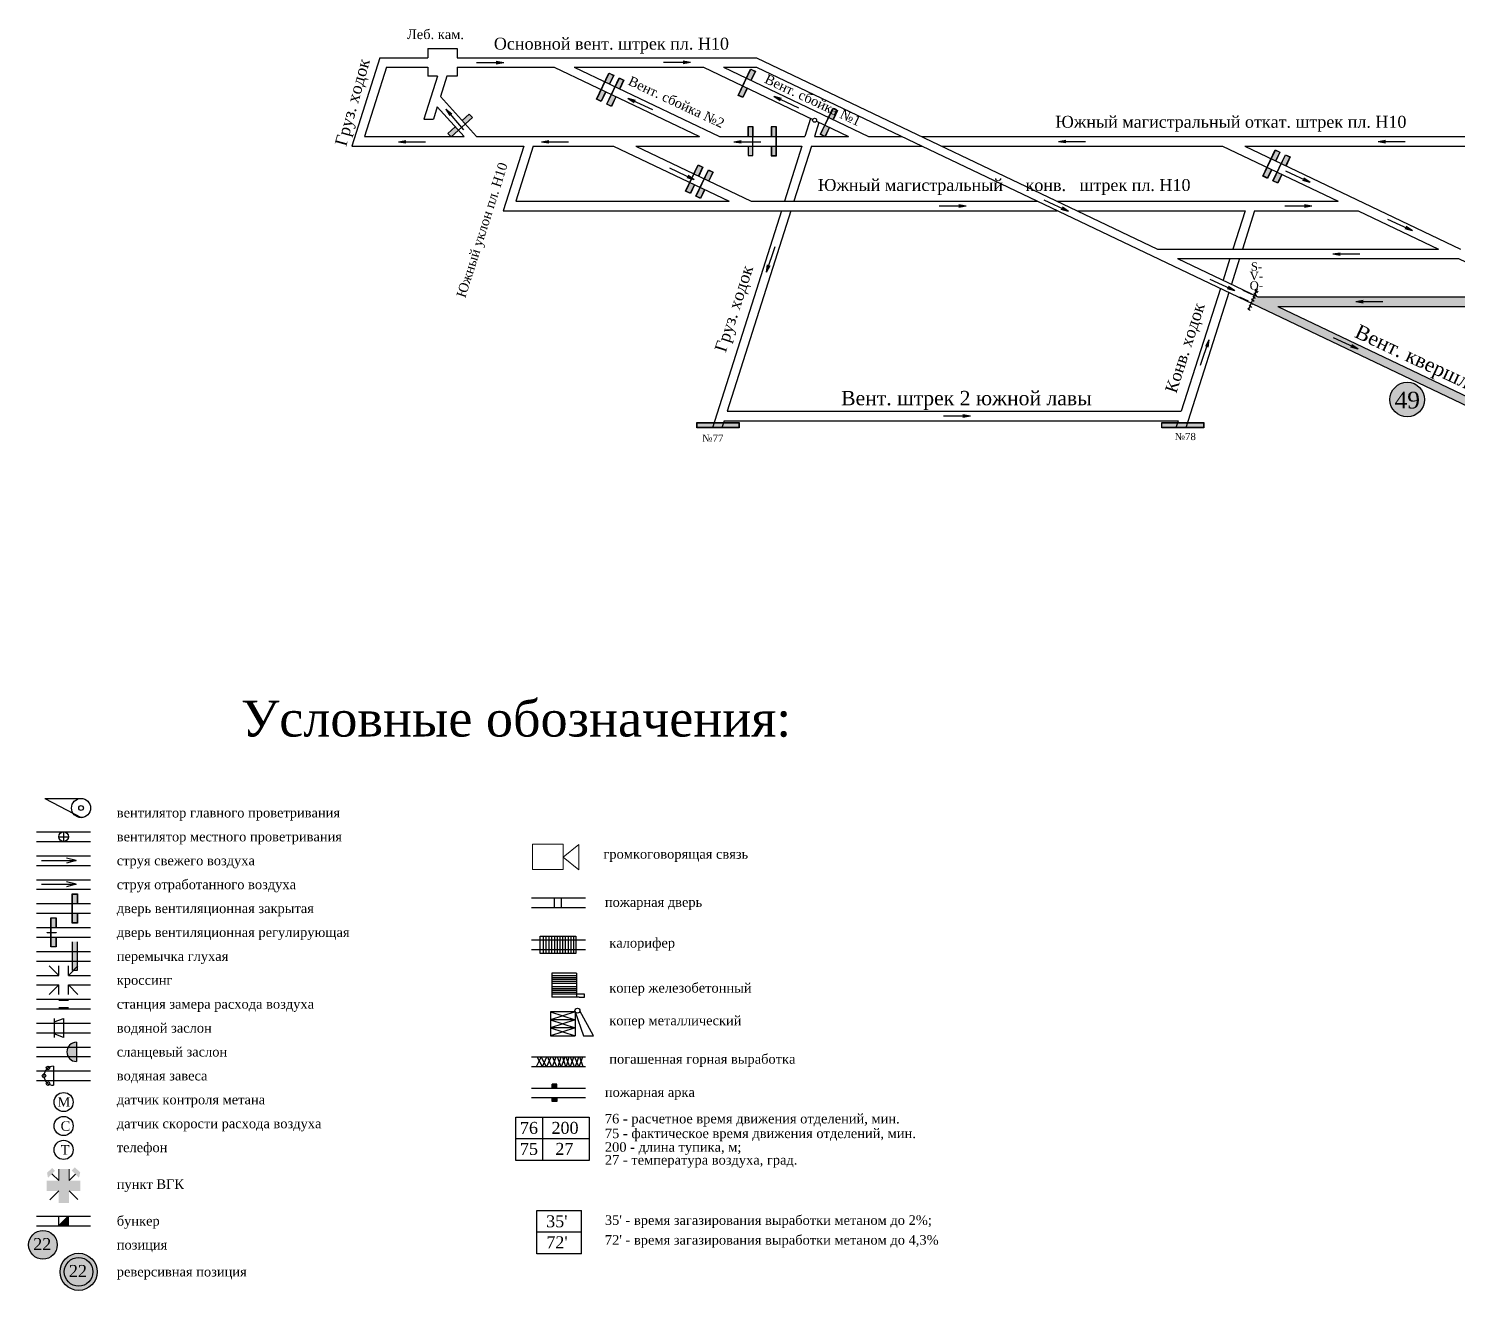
# Model space of a CAD drawing. Header units: millimetres. Extents: x -1382 to 289, y -482 to 459.
# Drawn here: x -1343 to -745, y -448 to 80 of the extents above; entities that cross this region are included whole.
import ezdxf

# ---------------------------------------------------------------- set-up
doc = ezdxf.new("R2010")
doc.units = ezdxf.units.MM
for name, color, linetype in [('Двери', 7, 'Continuous'), ('Замерные станции', 7, 'Continuous'), ('Номера перемычек', 7, 'Continuous'), ('Перемычки', 7, 'Continuous'), ('Позиции', 7, 'Continuous'), ('Струя', 7, 'Continuous'), ('Условные обозначения', 7, 'Continuous')]:
    doc.layers.add(name, color=color, linetype=linetype)
doc.styles.get("Standard").update_dxf_attribs({"font": 'TIMES.TTF', "height": 10})

msp = doc.modelspace()

# ---------------------------------------------------------------- hatches: boundary and pattern name
at = {"layer": 'Двери'}
h = msp.add_hatch(color=256, dxfattribs=at)
h.paths.add_polyline_path([(-1100.11, 56.7), (-1098.34, 60.41), (-1100.33, 61.35), (-1102.09, 57.65), (-1102, 57.61), (-1100.28, 61.22), (-1098.48, 60.36), (-1100.2, 56.75)])
h.paths.add_polyline_path([(-1103.72, 54), (-1102, 57.61), (-1102.09, 57.65), (-1103.81, 54.04)])
h.paths.add_polyline_path([(-1103.59, 49.39), (-1101.83, 53.09), (-1101.92, 53.14), (-1103.64, 49.53), (-1105.45, 50.39), (-1103.72, 54), (-1103.81, 54.04), (-1105.58, 50.34)])
h = msp.add_hatch(color=3, dxfattribs=at)
h.paths.add_polyline_path([(-1098.48, 60.36), (-1100.28, 61.22), (-1102, 57.61), (-1100.2, 56.75)])
h.paths.add_polyline_path([(-1105.45, 50.39), (-1103.64, 49.53), (-1101.92, 53.14), (-1103.72, 54)])
h = msp.add_hatch(color=256, dxfattribs=at)
h.paths.add_polyline_path([(-1040.85, 58.38), (-1039.09, 62.08), (-1041.08, 63.02), (-1042.84, 59.32), (-1042.75, 59.28), (-1041.03, 62.89), (-1039.22, 62.03), (-1040.94, 58.42)])
h.paths.add_polyline_path([(-1044.47, 55.67), (-1042.75, 59.28), (-1042.84, 59.32), (-1044.56, 55.71)])
h.paths.add_polyline_path([(-1044.34, 51.06), (-1042.58, 54.76), (-1042.67, 54.81), (-1044.39, 51.2), (-1046.19, 52.06), (-1044.47, 55.67), (-1044.56, 55.71), (-1046.33, 52.01)])
h = msp.add_hatch(color=3, dxfattribs=at)
h.paths.add_polyline_path([(-1039.22, 62.03), (-1041.03, 62.89), (-1042.75, 59.28), (-1040.94, 58.42)])
h.paths.add_polyline_path([(-1046.19, 52.06), (-1044.39, 51.2), (-1042.67, 54.81), (-1044.47, 55.67)])
h = msp.add_hatch(color=256, dxfattribs=at)
h.paths.add_polyline_path([(-1095.83, 54.66), (-1094.06, 58.36), (-1096.05, 59.31), (-1097.81, 55.61), (-1097.72, 55.57), (-1096, 59.18), (-1094.2, 58.32), (-1095.92, 54.7)])
h.paths.add_polyline_path([(-1099.45, 51.96), (-1097.72, 55.57), (-1097.81, 55.61), (-1099.54, 52)])
h.paths.add_polyline_path([(-1099.32, 47.35), (-1097.55, 51.05), (-1097.64, 51.09), (-1099.36, 47.48), (-1101.17, 48.34), (-1099.45, 51.96), (-1099.54, 52), (-1101.3, 48.3)])
h = msp.add_hatch(color=3, dxfattribs=at)
h.paths.add_polyline_path([(-1094.2, 58.32), (-1096, 59.18), (-1097.72, 55.57), (-1095.92, 54.7)])
h.paths.add_polyline_path([(-1101.17, 48.34), (-1099.36, 47.48), (-1097.64, 51.09), (-1099.45, 51.96)])
h = msp.add_hatch(color=256, dxfattribs=at)
h.paths.add_polyline_path([(-1161.83, 41.54), (-1158.79, 44.3), (-1157.31, 42.67), (-1160.35, 39.91), (-1160.42, 39.99), (-1157.45, 42.67), (-1158.8, 44.15), (-1161.76, 41.47)])
h.paths.add_polyline_path([(-1163.38, 37.3), (-1160.42, 39.99), (-1160.35, 39.91), (-1163.31, 37.23)])
h.paths.add_polyline_path([(-1167.83, 36.1), (-1164.79, 38.86), (-1164.72, 38.78), (-1167.69, 36.09), (-1166.34, 34.61), (-1163.38, 37.3), (-1163.31, 37.23), (-1166.35, 34.47)])
h = msp.add_hatch(color=3, dxfattribs=at)
h.paths.add_polyline_path([(-1158.8, 44.15), (-1157.45, 42.67), (-1160.42, 39.99), (-1161.76, 41.47)])
h.paths.add_polyline_path([(-1166.34, 34.61), (-1167.69, 36.09), (-1164.72, 38.78), (-1163.38, 37.3)])
h = msp.add_hatch(color=256, dxfattribs=at)
h.paths.add_polyline_path([(-1006.44, 42.02), (-1004.67, 45.72), (-1006.66, 46.67), (-1008.42, 42.97), (-1008.33, 42.93), (-1006.61, 46.54), (-1004.81, 45.68), (-1006.53, 42.07)])
h.paths.add_polyline_path([(-1010.05, 39.32), (-1008.33, 42.93), (-1008.42, 42.97), (-1010.14, 39.36)])
h.paths.add_polyline_path([(-1009.92, 34.71), (-1008.16, 38.41), (-1008.25, 38.46), (-1009.97, 34.85), (-1011.78, 35.71), (-1010.05, 39.32), (-1010.14, 39.36), (-1011.91, 35.66)])
h = msp.add_hatch(color=3, dxfattribs=at)
h.paths.add_polyline_path([(-1004.81, 45.68), (-1006.61, 46.54), (-1008.33, 42.93), (-1006.53, 42.07)])
h.paths.add_polyline_path([(-1011.78, 35.71), (-1009.97, 34.85), (-1008.25, 38.46), (-1010.05, 39.32)])
h = msp.add_hatch(color=256, dxfattribs=at)
h.paths.add_polyline_path([(-1042.2, 34.8), (-1042.2, 38.9), (-1040, 38.9), (-1040, 34.8), (-1040.1, 34.8), (-1040.1, 38.8), (-1042.1, 38.8), (-1042.1, 34.8)])
h.paths.add_polyline_path([(-1040.1, 30.8), (-1040.1, 34.8), (-1040, 34.8), (-1040, 30.8)])
h.paths.add_polyline_path([(-1042.21, 26.7), (-1042.2, 30.8), (-1042.1, 30.8), (-1042.11, 26.8), (-1040.11, 26.8), (-1040.1, 30.8), (-1040, 30.8), (-1040.01, 26.7)])
h = msp.add_hatch(color=3, dxfattribs=at)
h.paths.add_polyline_path([(-1042.1, 38.8), (-1040.1, 38.8), (-1040.1, 34.8), (-1042.1, 34.8)])
h.paths.add_polyline_path([(-1040.11, 26.8), (-1042.11, 26.8), (-1042.1, 30.8), (-1040.1, 30.8)])
h = msp.add_hatch(color=256, dxfattribs=at)
h.paths.add_polyline_path([(-1032.43, 34.79), (-1032.43, 38.89), (-1030.23, 38.88), (-1030.23, 34.78), (-1030.33, 34.78), (-1030.33, 38.78), (-1032.33, 38.79), (-1032.33, 34.79)])
h.paths.add_polyline_path([(-1030.33, 30.78), (-1030.33, 34.78), (-1030.23, 34.78), (-1030.23, 30.78)])
h.paths.add_polyline_path([(-1032.43, 26.69), (-1032.43, 30.79), (-1032.33, 30.79), (-1032.33, 26.79), (-1030.33, 26.78), (-1030.33, 30.78), (-1030.23, 30.78), (-1030.23, 26.68)])
h = msp.add_hatch(color=3, dxfattribs=at)
h.paths.add_polyline_path([(-1032.33, 38.79), (-1030.33, 38.78), (-1030.33, 34.78), (-1032.33, 34.79)])
h.paths.add_polyline_path([(-1030.33, 26.78), (-1032.33, 26.79), (-1032.33, 30.79), (-1030.33, 30.78)])
h = msp.add_hatch(color=256, dxfattribs=at)
h.paths.add_polyline_path([(-821.38, 24.59), (-819.62, 28.29), (-821.6, 29.24), (-823.37, 25.54), (-823.28, 25.49), (-821.55, 29.1), (-819.75, 28.24), (-821.47, 24.63)])
h.paths.add_polyline_path([(-825, 21.88), (-823.28, 25.49), (-823.37, 25.54), (-825.09, 21.93)])
h.paths.add_polyline_path([(-824.87, 17.28), (-823.1, 20.98), (-823.19, 21.02), (-824.92, 17.41), (-826.72, 18.27), (-825, 21.88), (-825.09, 21.93), (-826.85, 18.23)])
h = msp.add_hatch(color=3, dxfattribs=at)
h.paths.add_polyline_path([(-819.75, 28.24), (-821.55, 29.1), (-823.28, 25.49), (-821.47, 24.63)])
h.paths.add_polyline_path([(-826.72, 18.27), (-824.92, 17.41), (-823.19, 21.02), (-825, 21.88)])
h = msp.add_hatch(color=256, dxfattribs=at)
h.paths.add_polyline_path([(-817.1, 22.55), (-815.34, 26.25), (-817.32, 27.19), (-819.09, 23.49), (-819, 23.45), (-817.28, 27.06), (-815.47, 26.2), (-817.19, 22.59)])
h.paths.add_polyline_path([(-820.72, 19.84), (-819, 23.45), (-819.09, 23.49), (-820.81, 19.88)])
h.paths.add_polyline_path([(-820.59, 15.24), (-818.82, 18.94), (-818.91, 18.98), (-820.64, 15.37), (-822.44, 16.23), (-820.72, 19.84), (-820.81, 19.88), (-822.58, 16.18)])
h = msp.add_hatch(color=3, dxfattribs=at)
h.paths.add_polyline_path([(-815.47, 26.2), (-817.28, 27.06), (-819, 23.45), (-817.19, 22.59)])
h.paths.add_polyline_path([(-822.44, 16.23), (-820.64, 15.37), (-818.91, 18.98), (-820.72, 19.84)])
h = msp.add_hatch(color=256, dxfattribs=at)
h.paths.add_polyline_path([(-1062.81, 18.25), (-1061.04, 21.95), (-1063.03, 22.9), (-1064.79, 19.2), (-1064.7, 19.16), (-1062.98, 22.77), (-1061.18, 21.91), (-1062.9, 18.3)])
h.paths.add_polyline_path([(-1066.42, 15.55), (-1064.7, 19.16), (-1064.79, 19.2), (-1066.51, 15.59)])
h.paths.add_polyline_path([(-1066.29, 10.94), (-1064.53, 14.64), (-1064.62, 14.69), (-1066.34, 11.08), (-1068.15, 11.94), (-1066.42, 15.55), (-1066.51, 15.59), (-1068.28, 11.89)])
h = msp.add_hatch(color=3, dxfattribs=at)
h.paths.add_polyline_path([(-1061.18, 21.91), (-1062.98, 22.77), (-1064.7, 19.16), (-1062.9, 18.3)])
h.paths.add_polyline_path([(-1068.15, 11.94), (-1066.34, 11.08), (-1064.62, 14.69), (-1066.42, 15.55)])
h = msp.add_hatch(color=256, dxfattribs=at)
h.paths.add_polyline_path([(-1058.53, 16.21), (-1056.76, 19.91), (-1058.75, 20.86), (-1060.51, 17.16), (-1060.42, 17.11), (-1058.7, 20.72), (-1056.9, 19.86), (-1058.62, 16.25)])
h.paths.add_polyline_path([(-1062.15, 13.5), (-1060.42, 17.11), (-1060.51, 17.16), (-1062.24, 13.55)])
h.paths.add_polyline_path([(-1062.02, 8.9), (-1060.25, 12.6), (-1060.34, 12.64), (-1062.06, 9.03), (-1063.87, 9.89), (-1062.15, 13.5), (-1062.24, 13.55), (-1064, 9.85)])
h = msp.add_hatch(color=3, dxfattribs=at)
h.paths.add_polyline_path([(-1056.9, 19.86), (-1058.7, 20.72), (-1060.42, 17.11), (-1058.62, 16.25)])
h.paths.add_polyline_path([(-1063.87, 9.89), (-1062.06, 9.03), (-1060.34, 12.64), (-1062.15, 13.5)])
at = {"layer": 'Перемычки'}
h = msp.add_hatch(color=256, dxfattribs=at)
h.paths.add_polyline_path([(-1063.52, -84.86), (-1063.52, -87.01), (-1045.92, -87.01), (-1045.92, -84.86)])
h.paths.add_polyline_path([(-1046.05, -84.99), (-1046.05, -86.88), (-1063.4, -86.88), (-1063.4, -84.99)], flags=16)
for points in [[(-1063.4, -84.99), (-1063.4, -86.88), (-1046.05, -86.88), (-1046.05, -84.99)], [(-868.99, -84.99), (-868.99, -86.88), (-851.64, -86.88), (-851.64, -84.99)]]:
    msp.add_hatch(color=3, dxfattribs=at).paths.add_polyline_path(points)
h = msp.add_hatch(color=256, dxfattribs=at)
h.paths.add_polyline_path([(-869.11, -84.86), (-869.11, -87.01), (-851.51, -87.01), (-851.51, -84.86)])
h.paths.add_polyline_path([(-851.64, -84.99), (-851.64, -86.88), (-868.99, -86.88), (-868.99, -84.99)], flags=16)
at = {"layer": 'Позиции', "true_color": 0x8ac4ff}
for points in [[(-703.94, -36.29), (-703.04, -32.29), (-704.78, -31.47), (-713.16, -31.47), (-711.43, -32.29), (-828.88, -32.28), (-830.27, -31.61), (-831.63, -34.86), (-831.43, -35.06), (-605.11, -143), (-604.26, -139.4), (-820.49, -36.28)], [(-759.14, -75.27, 1), (-773.63, -75.27, 1)]]:
    msp.add_hatch(color=151, dxfattribs=at).paths.add_polyline_path(points)
at = {"layer": 'Условные обозначения'}
h = msp.add_hatch(color=256, dxfattribs=at)
h.paths.add_polyline_path([(-1322.69, -286.11), (-1322.69, -282.01), (-1324.89, -282.01), (-1324.89, -286.11), (-1324.79, -286.11), (-1324.79, -282.11), (-1322.79, -282.11), (-1322.79, -286.11)])
h.paths.add_polyline_path([(-1324.79, -290.11), (-1324.79, -286.11), (-1324.89, -286.11), (-1324.89, -290.11)])
h.paths.add_polyline_path([(-1322.69, -294.21), (-1322.69, -290.11), (-1322.79, -290.11), (-1322.79, -294.11), (-1324.79, -294.11), (-1324.79, -290.11), (-1324.89, -290.11), (-1324.89, -294.21)])
h = msp.add_hatch(color=3, dxfattribs=at)
h.paths.add_polyline_path([(-1322.79, -282.11), (-1324.79, -282.11), (-1324.79, -286.11), (-1322.79, -286.11)])
h.paths.add_polyline_path([(-1324.79, -294.11), (-1322.79, -294.11), (-1322.79, -290.11), (-1324.79, -290.11)])
h = msp.add_hatch(color=256, dxfattribs=at)
h.paths.add_polyline_path([(-1331.62, -296.11), (-1331.62, -292.01), (-1333.82, -292.01), (-1333.82, -296.11), (-1333.72, -296.11), (-1333.72, -292.11), (-1331.72, -292.11), (-1331.72, -296.11)])
h.paths.add_polyline_path([(-1333.72, -300.11), (-1333.72, -296.11), (-1333.82, -296.11), (-1333.82, -300.11)])
h.paths.add_polyline_path([(-1331.62, -304.21), (-1331.62, -300.11), (-1331.72, -300.11), (-1331.72, -304.11), (-1333.72, -304.11), (-1333.72, -300.11), (-1333.82, -300.11), (-1333.82, -304.21)])
h = msp.add_hatch(color=3, dxfattribs=at)
h.paths.add_polyline_path([(-1331.72, -292.11), (-1333.72, -292.11), (-1333.72, -296.11), (-1331.72, -296.11)])
h.paths.add_polyline_path([(-1333.72, -304.11), (-1331.72, -304.11), (-1331.72, -300.11), (-1333.72, -300.11)])
for color, points in [(256, [(-1334.26, -298.12), (-1335.34, -298.12), (-1335.34, -298.26), (-1334.26, -298.26)]), (256, [(-1335.34, -298.12), (-1335.34, -298.26), (-1333.82, -298.26), (-1333.82, -298.12)]), (256, [(-1331.57, -298.12), (-1334.16, -298.12), (-1334.16, -298.26), (-1331.57, -298.26)]), (1, [(-1122.14, -363.24), (-1122.14, -361.64), (-1124.08, -361.64), (-1124.08, -363.24)]), (1, [(-1124.08, -367.24), (-1124.08, -368.88), (-1122.14, -368.88), (-1122.14, -367.24)]), (1, [(-1326.21, -401.97), (-1326.21, -397.17), (-1330.53, -397.17), (-1330.53, -401.97), (-1335.61, -401.97), (-1335.61, -406.29), (-1330.53, -406.29), (-1330.53, -411.3), (-1326.21, -411.3), (-1326.21, -406.29), (-1321.47, -406.29), (-1321.47, -401.97)]), (256, [(-1330.59, -420.84), (-1326.59, -420.84), (-1326.59, -416.84)]), (3, [(-1331.13, -428.84, 1), (-1343.13, -428.84, 1)]), (3, [(-1328.21, -440.12, 1), (-1316.21, -440.12, 1)])]:
    msp.add_hatch(color=color, dxfattribs=at).paths.add_polyline_path(points)
h = msp.add_hatch(color=256, dxfattribs=at)
h.paths.add_polyline_path([(-1322.65, -314.21), (-1322.65, -310.11), (-1322.75, -310.11), (-1322.75, -314.11), (-1324.75, -314.11), (-1324.75, -310.11), (-1324.85, -310.11), (-1324.85, -314.21)])
h.paths.add_polyline_path([(-1322.75, -310.11), (-1322.65, -310.11), (-1322.65, -302.01), (-1324.85, -302.01), (-1324.85, -310.11), (-1324.75, -310.11), (-1324.75, -302.11), (-1322.75, -302.11)])
h = msp.add_hatch(color=3, dxfattribs=at)
h.paths.add_polyline_path([(-1324.75, -314.11), (-1322.75, -314.11), (-1322.75, -310.11), (-1324.75, -310.11)])
h.paths.add_polyline_path([(-1322.75, -306.11), (-1324.75, -306.11), (-1324.75, -310.11), (-1322.75, -310.11)])
h.paths.add_polyline_path([(-1322.75, -306.11), (-1322.75, -302.11), (-1324.75, -302.11), (-1324.75, -306.11)])
h = msp.add_hatch(color=256, dxfattribs=at)
h.paths.add_polyline_path([(-1323.14, -344.11, 0.267949), (-1326.6, -346.11), (-1323.14, -346.11)])
h.paths.add_polyline_path([(-1323.14, -346.11), (-1326.6, -346.11, 0.267949), (-1326.6, -350.11), (-1323.14, -350.11)])
h.paths.add_polyline_path([(-1323.14, -350.11), (-1326.6, -350.11, 0.267949), (-1323.14, -352.11)])
h = msp.add_hatch(color=256, dxfattribs=at)
h.paths.add_polyline_path([(-1323.75, -396.4), (-1325.12, -397.78), (-1322.06, -400.84), (-1321.55, -398.56)])
h.paths.add_polyline_path([(-1332.06, -397.88), (-1333.27, -396.67), (-1335.41, -398.72), (-1335.02, -400.84)])
h = msp.add_hatch(color=1, dxfattribs=at)
h.paths.add_polyline_path([(-1329.98, -440.12, 1), (-1314.43, -440.12, 1)])
h.paths.add_polyline_path([(-1316.21, -440.12, 1), (-1328.21, -440.12, 1)], flags=16)

# ---------------------------------------------------------------- linework, layer by layer
for p, q in [((-1196.21, 67.75), (-1207.9, 30.79)), ((-1196.21, 67.75), (-1176.13, 67.75)), ((-1192.21, 67.75), (-1192.21, 67.75)), ((-1176.13, 71.55), (-1163.83, 71.55)), ((-1176.13, 71.55), (-1176.13, 67.75)), ((-1163.83, 71.55), (-1163.83, 67.75)), ((-1163.83, 67.75), (-1038.61, 67.75)), ((-1038.61, 67.75), (-870.83, -12.27)), ((-1193.47, 63.75), (-1202.63, 34.79)), ((-1193.47, 63.75), (-1176.13, 63.75)), ((-1172.12, 60.07), (-1177.81, 42.08)), ((-1176.13, 63.75), (-1176.13, 60.07)), ((-1172.12, 60.07), (-1176.13, 60.07)), ((-1168.12, 60.07), (-1170.84, 51.47)), ((-1163.83, 60.07), (-1168.12, 60.07)), ((-1163.83, 63.75), (-1139.4, 63.75)), ((-1163.83, 63.75), (-1163.83, 60.07)), ((-1139.4, 63.75), (-1123.24, 63.75)), ((-1123.24, 63.75), (-1062.52, 34.78)), ((-1114.86, 63.75), (-1054.13, 34.78)), ((-1114.86, 63.75), (-1060.85, 63.75)), ((-1067.35, 63.75), (-1060.85, 63.75)), ((-1060.85, 63.75), (-1015.1, 41.93)), ((-1052.46, 63.75), (-991.74, 34.78)), ((-1052.46, 63.75), (-1038.61, 63.75)), ((-1044.81, 63.75), (-1038.61, 63.75)), ((-1038.61, 63.75), (-517.21, -184.92)), ((-1170.84, 51.47), (-1155.7, 34.79)), ((-1177.81, 42.08), (-1173.81, 42.08)), ((-1172.19, 47.19), (-1173.81, 42.08)), ((-1172.19, 47.19), (-1160.94, 34.79)), ((-1016.01, 42.36), (-1018.41, 34.79)), ((-1012.54, 40.71), (-1014.41, 34.78)), ((-1013.57, 41.2), (-1000.12, 34.78)), ((-1207.9, 30.79), (-1136, 30.79)), ((-1202.63, 34.79), (-1160.94, 34.79)), ((-1155.7, 34.79), (-1062.52, 34.78)), ((-1136, 30.79), (-1144.55, 3.75)), ((-1132, 30.79), (-1139.29, 7.75)), ((-1132, 30.79), (-1098.39, 30.78)), ((-1098.39, 30.78), (-1050.08, 7.74)), ((-1089.15, 30.78), (-1040.83, 7.74)), ((-1089.15, 30.78), (-1019.68, 30.78)), ((-1054.13, 34.78), (-1018.41, 34.79)), ((-1019.68, 30.78), (-1026.96, 7.75)), ((-1015.68, 30.78), (-1022.96, 7.74)), ((-1015.68, 30.78), (-969.49, 30.78)), ((-1014.41, 34.78), (-1000.12, 34.78)), ((-1006.62, 34.78), (-1000.12, 34.78)), ((-991.74, 34.78), (-977.88, 34.78)), ((-969.49, 34.78), (-710.58, 34.78)), ((-961.11, 30.78), (-843.68, 30.78)), ((-843.68, 30.78), (-795.32, 7.72)), ((-834.39, 30.78), (-744.08, -12.29)), ((-834.39, 30.78), (-711.48, 30.78)), ((-1139.29, 7.75), (-1050.09, 7.75)), ((-1040.83, 7.74), (-921.16, 7.73)), ((-912.77, 7.73), (-795.32, 7.72)), ((-1144.61, 3.75), (-912.77, 3.73)), ((-1028.23, 3.75), (-1057.06, -87.01)), ((-1024.23, 3.75), (-1050.95, -80.09)), ((-904.38, 3.73), (-834.24, 3.72)), ((-834.24, 3.72), (-839.3, -12.28)), ((-830.24, 3.72), (-835.3, -12.28)), ((-830.24, 3.72), (-811.66, 3.72)), ((-811.66, 3.72), (-786.93, 3.72)), ((-786.93, 3.72), (-753.38, -12.29)), ((-870.83, -12.27), (-807.91, -12.28)), ((-862.44, -16.27), (-799.52, -16.28)), ((-862.44, -16.27), (-828.88, -32.28)), ((-840.57, -16.28), (-843.44, -25.34)), ((-836.57, -16.28), (-839.96, -26.99)), ((-807.91, -12.28), (-753.38, -12.29)), ((-799.52, -16.28), (-744.99, -16.29)), ((-744.99, -16.29), (-711.43, -32.29)), ((-844.53, -28.81), (-860.96, -80.11)), ((-829.15, -28.93), (-832.87, -37.83)), ((-830.11, -29.43), (-829.06, -30.53)), ((-841.06, -30.47), (-859.05, -87.01)), ((-832.56, -35.67), (-831.5, -36.77)), ((-832.02, -34.44), (-830.97, -35.54)), ((-831.52, -33.06), (-830.47, -34.16)), ((-830.99, -31.83), (-829.94, -32.93)), ((-830.54, -30.63), (-829.48, -31.73)), ((-828.88, -32.28), (-711.43, -32.29)), ((-833.09, -36.96), (-832.04, -38.06)), ((-820.49, -36.28), (-703.94, -36.29)), ((-820.49, -36.28), (-604.26, -139.4)), ((-1050.95, -80.09), (-860.96, -80.11)), ((-1052.21, -84.09), (-1053.14, -87.01)), ((-1052.21, -84.09), (-862.23, -84.11)), ((-862.23, -84.11), (-863.14, -87.01))]:
    msp.add_line(p, q)
msp.add_circle((-1014.32, 41.6), 0.847)
at = {"layer": 'Двери'}
for points in [[(-1101.83, 53.09), (-1103.59, 49.39), (-1105.58, 50.34), (-1100.33, 61.35), (-1098.34, 60.41), (-1100.11, 56.7)], [(-1101.92, 53.14), (-1103.64, 49.53), (-1105.45, 50.39), (-1100.28, 61.22), (-1098.48, 60.36), (-1100.2, 56.75)], [(-1042.58, 54.76), (-1044.34, 51.06), (-1046.33, 52.01), (-1041.08, 63.02), (-1039.09, 62.08), (-1040.85, 58.38)], [(-1042.67, 54.81), (-1044.39, 51.2), (-1046.19, 52.06), (-1041.03, 62.89), (-1039.22, 62.03), (-1040.94, 58.42)], [(-1097.55, 51.05), (-1099.32, 47.35), (-1101.3, 48.3), (-1096.05, 59.31), (-1094.06, 58.36), (-1095.83, 54.66)], [(-1097.64, 51.09), (-1099.36, 47.48), (-1101.17, 48.34), (-1096, 59.18), (-1094.2, 58.32), (-1095.92, 54.7)], [(-1164.72, 38.78), (-1167.69, 36.09), (-1166.34, 34.61), (-1157.45, 42.67), (-1158.8, 44.15), (-1161.76, 41.47)], [(-1008.16, 38.41), (-1009.92, 34.71), (-1011.91, 35.66), (-1006.66, 46.67), (-1004.67, 45.72), (-1006.44, 42.02)], [(-1008.25, 38.46), (-1009.97, 34.85), (-1011.78, 35.71), (-1006.61, 46.54), (-1004.81, 45.68), (-1006.53, 42.07)], [(-1040, 34.8), (-1040, 38.9), (-1042.2, 38.9), (-1042.2, 34.8)], [(-1042.1, 30.8), (-1042.11, 26.8), (-1040.11, 26.8), (-1040.1, 38.8), (-1042.1, 38.8), (-1042.1, 34.8)], [(-1032.43, 30.79), (-1032.43, 26.69), (-1030.23, 26.68), (-1030.23, 38.88), (-1032.43, 38.89), (-1032.43, 34.79)], [(-1032.33, 30.79), (-1032.33, 26.79), (-1030.33, 26.78), (-1030.33, 38.78), (-1032.33, 38.79), (-1032.33, 34.79)], [(-823.1, 20.98), (-824.87, 17.28), (-826.85, 18.23), (-821.6, 29.24), (-819.62, 28.29), (-821.38, 24.59)], [(-823.19, 21.02), (-824.92, 17.41), (-826.72, 18.27), (-821.55, 29.1), (-819.75, 28.24), (-821.47, 24.63)], [(-818.82, 18.94), (-820.59, 15.24), (-822.58, 16.18), (-817.32, 27.19), (-815.34, 26.25), (-817.1, 22.55)], [(-818.91, 18.98), (-820.64, 15.37), (-822.44, 16.23), (-817.28, 27.06), (-815.47, 26.2), (-817.19, 22.59)], [(-1064.53, 14.64), (-1066.29, 10.94), (-1068.28, 11.89), (-1063.03, 22.9), (-1061.04, 21.95), (-1062.81, 18.25)], [(-1064.62, 14.69), (-1066.34, 11.08), (-1068.15, 11.94), (-1062.98, 22.77), (-1061.18, 21.91), (-1062.9, 18.3)], [(-1060.25, 12.6), (-1062.02, 8.9), (-1064, 9.85), (-1058.75, 20.86), (-1056.76, 19.91), (-1058.53, 16.21)], [(-1060.34, 12.64), (-1062.06, 9.03), (-1063.87, 9.89), (-1058.7, 20.72), (-1056.9, 19.86), (-1058.62, 16.25)]]:
    msp.add_lwpolyline(points, dxfattribs=at)
at = {"layer": 'Замерные станции', "color": 1}
for p, q in [((-831.47, -31.37), (-835.08, -29.65)), ((-832.76, -34.08), (-836.37, -32.35))]:
    msp.add_line(p, q, dxfattribs=at)
at = {"layer": 'Перемычки'}
for points in [[(-1063.52, -84.86), (-1045.92, -84.86), (-1045.92, -87.01), (-1063.52, -87.01)], [(-1063.4, -84.99), (-1046.05, -84.99), (-1046.05, -86.88), (-1063.4, -86.88)], [(-869.11, -84.86), (-851.51, -84.86), (-851.51, -87.01), (-869.11, -87.01)], [(-868.99, -84.99), (-851.64, -84.99), (-851.64, -86.88), (-868.99, -86.88)]]:
    msp.add_lwpolyline(points, close=True, dxfattribs=at)
at = {"layer": 'Позиции'}
msp.add_circle((-766.38, -75.27), 7.24, dxfattribs=at)
at = {"layer": 'Струя', "color": 5}
for p, q in [((-1144.38, 65.62), (-1147.49, 66.14)), ((-1066.19, 65.77), (-1069.3, 66.3)), ((-1144.38, 65.62), (-1155.69, 65.62)), ((-1144.38, 65.62), (-1147.49, 65.1)), ((-1066.19, 65.77), (-1077.49, 65.77)), ((-1066.19, 65.77), (-1069.3, 65.25)), ((-950.86, 5.66), (-953.97, 6.19)), ((-908.05, 3.43), (-918.32, 8.16)), ((-806.31, 5.66), (-809.42, 6.19)), ((-950.86, 5.66), (-962.16, 5.66)), ((-950.86, 5.66), (-953.97, 5.14)), ((-908.05, 3.43), (-911.1, 4.26)), ((-908.05, 3.43), (-910.66, 5.21)), ((-806.31, 5.66), (-817.61, 5.66)), ((-806.31, 5.66), (-809.42, 5.14)), ((-764.19, -4.69), (-774.46, 0.04)), ((-764.19, -4.69), (-767.24, -3.86)), ((-764.19, -4.69), (-766.8, -2.91)), ((-797.57, -14.36), (-794.46, -13.83)), ((-797.57, -14.36), (-786.26, -14.36)), ((-797.57, -14.36), (-794.46, -14.88)), ((-838.52, -29.73), (-848.78, -25.01)), ((-838.52, -29.73), (-841.56, -28.9)), ((-838.52, -29.73), (-841.12, -27.96)), ((-787.89, -34.2), (-784.78, -33.68)), ((-787.89, -34.2), (-776.59, -34.2)), ((-787.89, -34.2), (-784.78, -34.72)), ((-849.34, -50.28), (-852.96, -60.99)), ((-849.34, -50.28), (-850.83, -53.06)), ((-849.34, -50.28), (-849.84, -53.4)), ((-786.97, -54.16), (-797.24, -49.44)), ((-786.97, -54.16), (-790.01, -53.34)), ((-786.97, -54.16), (-789.57, -52.39))]:
    msp.add_line(p, q, dxfattribs=at)
at = {"layer": 'Струя', "color": 1}
for p, q in [((-1092.41, 50.86), (-1089.81, 49.07)), ((-1092.41, 50.86), (-1089.37, 50.02)), ((-1092.41, 50.86), (-1082.16, 46.1)), ((-1031.36, 51.6), (-1028.76, 49.82)), ((-1031.36, 51.6), (-1028.32, 50.76)), ((-1031.36, 51.6), (-1021.11, 46.84)), ((-1168.55, 46.25), (-1166.94, 43.53)), ((-1168.55, 46.25), (-1166.14, 44.21)), ((-1168.55, 46.25), (-1161.25, 37.61)), ((-1188.37, 32.6), (-1185.25, 33.12)), ((-1188.37, 32.6), (-1185.25, 32.08)), ((-1188.37, 32.6), (-1177.06, 32.6)), ((-1128.54, 32.6), (-1125.43, 33.12)), ((-1128.54, 32.6), (-1125.43, 32.08)), ((-1128.54, 32.6), (-1117.24, 32.6)), ((-1048.14, 32.6), (-1045.03, 33.12)), ((-1048.14, 32.6), (-1045.03, 32.08)), ((-1048.14, 32.6), (-1036.83, 32.6)), ((-912.3, 32.76), (-909.19, 33.29)), ((-912.3, 32.76), (-909.19, 32.24)), ((-912.3, 32.76), (-900.99, 32.76)), ((-778.62, 32.69), (-775.5, 33.21)), ((-778.62, 32.69), (-775.5, 32.17)), ((-778.62, 32.69), (-767.31, 32.69)), ((-1064.64, 16.67), (-1074.87, 21.48)), ((-1064.64, 16.67), (-1067.24, 18.47)), ((-806.98, 15.51), (-817.21, 20.32)), ((-1064.64, 16.67), (-1067.68, 17.52)), ((-806.98, 15.51), (-810.02, 16.36)), ((-806.98, 15.51), (-809.58, 17.31)), ((-1034.44, -22.01), (-1030.87, -11.29)), ((-1034.44, -22.01), (-1033.96, -18.9)), ((-1034.44, -22.01), (-1032.97, -19.23)), ((-949.15, -82.18), (-960.46, -82.15)), ((-949.15, -82.18), (-952.27, -82.7)), ((-949.15, -82.18), (-952.26, -81.65))]:
    msp.add_line(p, q, dxfattribs=at)
at = {"layer": 'Условные обозначения'}
for p, q in [((-1336.3, -242.11), (-1321.18, -242.11)), ((-1336.3, -242.11), (-1321.18, -250.11)), ((-1339.79, -256.11), (-1317.18, -256.11)), ((-1328.48, -256.11), (-1328.48, -260.11)), ((-1339.79, -260.11), (-1317.18, -260.11)), ((-1330.48, -258.11), (-1326.48, -258.11)), ((-1339.79, -266.11), (-1317.18, -266.11)), ((-1339.79, -270.11), (-1317.18, -270.11)), ((-1339.79, -276.11), (-1317.18, -276.11)), ((-1339.79, -280.11), (-1317.18, -280.11)), ((-1339.79, -286.11), (-1317.18, -286.11)), ((-1132.75, -283.75), (-1110.14, -283.75)), ((-1339.79, -290.11), (-1317.18, -290.11)), ((-1132.75, -287.75), (-1110.14, -287.75)), ((-1339.79, -296.11), (-1317.18, -296.11)), ((-1339.79, -300.11), (-1317.18, -300.11)), ((-1132.75, -301.28), (-1110.14, -301.28)), ((-1127.93, -299.74), (-1127.93, -306.99)), ((-1126.78, -299.74), (-1126.78, -306.99)), ((-1125.56, -299.74), (-1125.56, -306.99)), ((-1124.41, -299.74), (-1124.41, -306.99)), ((-1123.17, -299.74), (-1123.17, -306.99)), ((-1122.02, -299.74), (-1122.02, -306.99)), ((-1120.88, -299.74), (-1120.88, -306.99)), ((-1119.79, -299.74), (-1119.79, -306.99)), ((-1118.64, -299.74), (-1118.64, -306.99)), ((-1117.4, -299.74), (-1117.4, -306.99)), ((-1116.26, -299.74), (-1116.26, -306.99)), ((-1115.11, -299.74), (-1115.11, -306.99)), ((-1339.79, -306.11), (-1317.18, -306.11)), ((-1339.79, -310.11), (-1317.18, -310.11)), ((-1132.75, -305.28), (-1110.14, -305.28)), ((-1339.79, -316.11), (-1330.48, -316.11)), ((-1330.48, -316.11), (-1334.48, -312.11)), ((-1330.48, -316.11), (-1330.48, -312.11)), ((-1326.48, -316.11), (-1326.48, -312.11)), ((-1322.48, -312.11), (-1326.48, -316.11)), ((-1326.48, -316.11), (-1317.18, -316.11)), ((-1124.23, -315.19), (-1124.23, -325.19)), ((-1113.97, -315.19), (-1124.23, -315.19)), ((-1113.97, -316.34), (-1124.23, -316.34)), ((-1113.97, -315.19), (-1113.97, -325.19)), ((-1339.79, -320.11), (-1330.48, -320.11)), ((-1330.48, -320.11), (-1334.48, -324.11)), ((-1330.48, -324.11), (-1330.48, -320.11)), ((-1326.48, -324.11), (-1326.48, -320.11)), ((-1326.48, -320.11), (-1317.18, -320.11)), ((-1322.48, -324.11), (-1326.48, -320.11)), ((-1113.97, -317.17), (-1124.23, -317.17)), ((-1113.97, -317.91), (-1124.23, -317.91)), ((-1113.97, -318.74), (-1124.23, -318.74)), ((-1113.97, -319.48), (-1124.23, -319.48)), ((-1113.97, -320.87), (-1124.23, -320.87)), ((-1113.97, -321.7), (-1124.23, -321.7)), ((-1113.97, -322.44), (-1124.23, -322.44)), ((-1339.79, -326.11), (-1317.18, -326.11)), ((-1113.97, -323.27), (-1124.23, -323.27)), ((-1113.97, -324.01), (-1124.23, -324.01)), ((-1112.77, -325.19), (-1124.23, -325.19)), ((-1124.23, -325.19), (-1124.23, -325.19)), ((-1110.61, -323.93), (-1113.97, -323.93)), ((-1112.77, -325.19), (-1110.61, -325.19)), ((-1110.61, -325.19), (-1110.61, -323.93)), ((-1339.79, -330.11), (-1317.18, -330.11)), ((-1124.79, -331.4), (-1124.79, -341.4)), ((-1114.53, -331.4), (-1124.79, -331.4)), ((-1124.79, -331.4), (-1114.53, -334.72)), ((-1114.53, -331.4), (-1124.79, -334.72)), ((-1114.53, -334.72), (-1124.79, -334.72)), ((-1114.53, -334.72), (-1124.79, -338.06)), ((-1124.79, -334.72), (-1114.53, -338.06)), ((-1114.53, -331.4), (-1114.53, -341.4)), ((-1114.53, -331.4), (-1110.97, -341.4)), ((-1106.8, -341.4), (-1112.49, -330.91)), ((-1339.79, -336.11), (-1317.18, -336.11)), ((-1339.79, -340.11), (-1317.18, -340.11)), ((-1114.53, -338.06), (-1124.79, -338.06)), ((-1124.79, -338.06), (-1114.53, -341.4)), ((-1114.53, -338.06), (-1124.79, -341.4)), ((-1339.79, -346.11), (-1317.18, -346.11)), ((-1323.14, -344.11), (-1323.14, -352.11)), ((-1124.79, -341.4), (-1124.79, -341.4)), ((-1124.79, -341.4), (-1114.53, -341.4)), ((-1110.97, -341.4), (-1106.8, -341.4)), ((-1339.79, -350.11), (-1317.18, -350.11)), ((-1132.75, -350.24), (-1110.14, -350.24)), ((-1130.59, -354.24), (-1128.69, -350.29)), ((-1130.42, -350.29), (-1128.35, -354.24)), ((-1128.69, -350.29), (-1126.56, -354.24)), ((-1128.08, -354.24), (-1126.38, -350.24)), ((-1126.3, -354.24), (-1124.45, -350.24)), ((-1126.09, -350.24), (-1124.32, -354.24)), ((-1124.03, -354.24), (-1122.39, -350.24)), ((-1123.92, -350.24), (-1122.27, -354.24)), ((-1122.07, -350.24), (-1120.45, -354.24)), ((-1121.62, -354.24), (-1120.3, -350.24)), ((-1120.2, -354.24), (-1118.66, -350.24)), ((-1119.81, -350.24), (-1118.49, -354.24)), ((-1118.37, -350.24), (-1116.8, -354.24)), ((-1118.16, -354.24), (-1116.92, -350.24)), ((-1116.62, -350.24), (-1114.87, -354.24)), ((-1116.5, -354.24), (-1115.08, -350.24)), ((-1114.82, -350.24), (-1113.1, -354.24)), ((-1114.36, -354.24), (-1112.97, -350.24)), ((-1112.84, -354.24), (-1111.24, -350.24)), ((-1112.68, -350.24), (-1111.25, -354.24)), ((-1339.79, -356.11), (-1317.18, -356.11)), ((-1332.7, -354.11), (-1332.7, -362.11)), ((-1132.75, -354.24), (-1110.14, -354.24)), ((-1339.79, -360.11), (-1317.18, -360.11)), ((-1132.75, -363.24), (-1110.14, -363.24)), ((-1132.75, -367.24), (-1110.14, -367.24)), ((-1139.25, -375.37), (-1108.63, -375.37)), ((-1139.25, -393.5), (-1139.25, -375.37)), ((-1128.07, -393.5), (-1128.07, -375.37)), ((-1108.63, -375.37), (-1108.63, -393.5)), ((-1139.25, -384.31), (-1108.63, -384.31)), ((-1108.63, -393.5), (-1139.25, -393.5)), ((-1339.79, -416.84), (-1317.18, -416.84)), ((-1330.59, -416.84), (-1330.59, -420.84)), ((-1330.59, -420.84), (-1326.59, -416.84)), ((-1326.59, -416.84), (-1326.59, -420.84)), ((-1130.57, -414.45), (-1111.89, -414.45)), ((-1130.57, -432.58), (-1130.57, -414.45)), ((-1111.89, -432.58), (-1111.89, -414.45)), ((-1339.79, -420.84), (-1317.18, -420.84)), ((-1130.57, -423.38), (-1111.89, -423.38)), ((-1111.89, -432.58), (-1130.57, -432.58))]:
    msp.add_line(p, q, dxfattribs=at)
at = {"layer": 'Условные обозначения', "color": 1, "lineweight": 15}
for p, q in [((-1119.53, -266.64), (-1112.95, -261.44)), ((-1112.95, -261.44), (-1112.95, -272)), ((-1112.95, -272), (-1119.53, -266.64))]:
    msp.add_line(p, q, dxfattribs=at)
at = {"layer": 'Условные обозначения', "color": 1}
for p, q in [((-1337.69, -268.12), (-1323.25, -268.12)), ((-1323.23, -268.12), (-1327.31, -267.04)), ((-1323.23, -268.12), (-1327.31, -269.21)), ((-1123.31, -283.83), (-1123.31, -287.58)), ((-1120.27, -283.83), (-1120.27, -287.58)), ((-1326.45, -326.63), (-1330.45, -326.63)), ((-1326.45, -329.63), (-1330.45, -329.63)), ((-1124.08, -363.24), (-1124.08, -361.63)), ((-1124.08, -361.64), (-1124.08, -363.24)), ((-1122.14, -361.64), (-1124.08, -361.64)), ((-1122.14, -363.24), (-1122.14, -361.64)), ((-1124.08, -368.88), (-1124.08, -367.23)), ((-1122.14, -368.88), (-1124.08, -368.88)), ((-1122.14, -367.23), (-1122.14, -368.88))]:
    msp.add_line(p, q, dxfattribs=at)
at = {"layer": 'Условные обозначения', "color": 5}
for p, q in [((-1337.69, -278.02), (-1323.25, -278.02)), ((-1323.25, -278.02), (-1327.34, -276.94)), ((-1323.25, -278.02), (-1327.34, -279.11))]:
    msp.add_line(p, q, dxfattribs=at)
at = {"layer": 'Условные обозначения', "lineweight": 30}
for p, q in [((-1333.34, -399.16), (-1330.53, -401.97)), ((-1323.57, -399.33), (-1326.21, -401.97)), ((-1330.53, -406.29), (-1334.31, -410.07)), ((-1326.21, -406.29), (-1322.56, -409.93))]:
    msp.add_line(p, q, dxfattribs=at)
at = {"layer": 'Условные обозначения', "color": 1, "lineweight": 20}
for p, q in [((-1330.53, -401.97), (-1330.53, -397.17)), ((-1326.21, -401.97), (-1326.21, -397.17))]:
    msp.add_line(p, q, dxfattribs=at)
at = {"layer": 'Условные обозначения', "color": 1, "lineweight": 15}
msp.add_lwpolyline([(-1132.35, -261.28), (-1119.53, -261.28), (-1119.53, -271.85), (-1132.35, -271.85)], close=True, dxfattribs=at)
at = {"layer": 'Условные обозначения'}
for points in [[(-1322.69, -290.11), (-1322.69, -294.21), (-1324.89, -294.21), (-1324.89, -282.01), (-1322.69, -282.01), (-1322.69, -286.11)], [(-1322.79, -290.11), (-1322.79, -294.11), (-1324.79, -294.11), (-1324.79, -282.11), (-1322.79, -282.11), (-1322.79, -286.11)], [(-1331.62, -300.11), (-1331.62, -304.21), (-1333.82, -304.21), (-1333.82, -292.01), (-1331.62, -292.01), (-1331.62, -296.11)], [(-1331.72, -300.11), (-1331.72, -304.11), (-1333.72, -304.11), (-1333.72, -292.11), (-1331.72, -292.11), (-1331.72, -296.11)], [(-1322.75, -302.11), (-1322.75, -314.11), (-1324.75, -314.11), (-1324.75, -302.11)], [(-1332.48, -335.6), (-1328.48, -334.11), (-1328.48, -342.11), (-1332.48, -340.62)], [(-1332.48, -334.11), (-1332.48, -342.11)]]:
    msp.add_lwpolyline(points, dxfattribs=at)
for points in [[(-1335.34, -298.12), (-1331.57, -298.12), (-1331.57, -298.26), (-1335.34, -298.26)], [(-1129.07, -299.7), (-1114.15, -299.7), (-1114.15, -306.99), (-1129.07, -306.99)]]:
    msp.add_lwpolyline(points, close=True, dxfattribs=at)
for centre, radius in [((-1321.18, -246.11), 4), ((-1321.18, -246.11), 1), ((-1328.48, -258.11), 2), ((-1113.53, -330.87), 1.04), ((-1336.7, -358.11), 0.75), ((-1335.01, -354.84), 0.75), ((-1335.01, -361.38), 0.75), ((-1328.48, -369.11), 4), ((-1328.48, -379.11), 4), ((-1328.48, -389.11), 4), ((-1337.13, -428.84), 6), ((-1322.21, -440.12), 7.77), ((-1322.21, -440.12), 6)]:
    msp.add_circle(centre, radius, dxfattribs=at)
for centre in [(-1323.14, -348.11), (-1332.7, -358.11)]:
    msp.add_arc(centre, 4, 90, 270, dxfattribs=at)

# ---------------------------------------------------------------- texts
for s, height, p in [('Леб. кам.', 4, (-1184.83, 75.55)), ('Основной вент. штрек пл. Н10', 5, (-1148.5, 71.13)), ('Южный магистральный откат. штрек пл. Н10', 5, (-913.63, 38.44)), ('Южный магистральный     конв.   штрек пл. Н10', 5, (-1012.94, 12)), ('Вент. штрек 2 южной лавы', 6, (-1003.21, -77.63))]:
    msp.add_text(s, height=height).set_placement(p)
for s, height, rotation, p in [('Груз. ходок', 5, 74.50185, (-1210.3, 30.38)), ('Вент. сбойка №2', 4, 335, (-1092.68, 56.61)), ('Вент. сбойка №1', 4, 335, (-1035.64, 57.41)), ('Южный уклон пл. Н10', 4, 72.36153, (-1160.48, -32.95)), ('Груз. ходок', 5, 72, (-1051.52, -55.81)), ('Конв. ходок', 5, 72, (-863.06, -72.92)), ('Вент. квершлаг пл. Н10', 6, 335, (-788.89, -48.96))]:
    msp.add_text(s, height=height, rotation=rotation).set_placement(p)
at = {"layer": 'Замерные станции'}
for s, p in [('S-', (-831.8, -21.36)), ('V-', (-832.32, -25.31)), ('Q-', (-832.32, -29.29))]:
    msp.add_text(s, height=3.5, dxfattribs=at).set_placement(p)
at = {"layer": 'Номера перемычек', "color": 7}
for s, p in [('№78', (-863.67, -92.21)), ('№77', (-1061.32, -92.93))]:
    msp.add_text(s, height=3, dxfattribs=at).set_placement(p)
at = {"layer": 'Позиции'}
msp.add_text('49', height=7, dxfattribs=at).set_placement((-771.65, -78.96))
at = {"layer": 'Условные обозначения'}
for s, height, p in [('Условные обозначения:', 15, (-1254.31, -216.21)), ('вентилятор главного проветривания', 4, (-1306.24, -250.07)), ('вентилятор местного проветривания', 4, (-1306.24, -260.07)), ('струя свежего воздуха', 4, (-1306.24, -270.07)), ('громкоговорящая связь', 4, (-1102.66, -267.34)), ('струя отработанного воздуха', 4, (-1306.24, -280.07)), ('пожарная дверь', 4, (-1102.05, -287.46)), ('дверь вентиляционная закрытая', 4, (-1306.24, -290.07)), ('дверь вентиляционная регулирующая', 4, (-1306.24, -300.07)), ('калорифер', 4, (-1100.21, -304.5)), ('перемычка глухая', 4, (-1306.24, -310.07)), ('кроссинг', 4, (-1306.24, -320.07)), ('копер железобетонный', 4, (-1100.21, -323.32)), ('станция замера расхода воздуха', 4, (-1306.24, -330.07)), ('копер металлический', 4, (-1100.21, -336.98)), ('водяной заслон', 4, (-1306.24, -340.07)), ('сланцевый заслон', 4, (-1306.24, -350.07)), ('погашенная горная выработка', 4, (-1100.21, -353.08)), ('водяная завеса', 4, (-1306.24, -360.07)), ('пожарная арка', 4, (-1102.05, -366.95)), ('М', 4, (-1331.07, -371.1)), ('датчик контроля метана', 4, (-1306.24, -370.07)), ('76 - расчетное время движения отделений, мин.', 4, (-1102.05, -378.04)), ('С', 4, (-1329.73, -381.14)), ('датчик скорости расхода воздуха', 4, (-1306.24, -380.07)), ('76', 5, (-1137.57, -382.41)), ('200', 5, (-1124.39, -382.41)), ('75 - фактическое время движения отделений, мин.', 4, (-1102.05, -384.2)), ('Т', 4, (-1329.73, -391.14)), ('телефон', 4, (-1306.24, -390.07)), ('75', 5, (-1137.57, -391.2)), ('27', 5, (-1122.76, -391.2)), ('200 - длина тупика, м;', 4, (-1102.05, -389.91)), ('27 - температура воздуха, град.', 4, (-1102.05, -395.28)), ('пункт ВГК', 4, (-1306.24, -405.43)), ('бункер', 4, (-1306.24, -420.79)), ("35'", 5, (-1126.61, -421.48)), ("35' - время загазирования выработки метаном до 2%;", 4, (-1102.05, -420.49)), ("72' - время загазирования выработки метаном до 4,3%", 4, (-1102.05, -428.77)), ('22', 5, (-1341.2, -431.01)), ('позиция', 4, (-1306.24, -430.79)), ("72'", 5, (-1126.54, -430.27)), ('22', 5, (-1326.26, -442.25)), ('реверсивная позиция', 4, (-1306.24, -442.07))]:
    msp.add_text(s, height=height, dxfattribs=at).set_placement(p)

doc.saveas('drawing.dxf')
